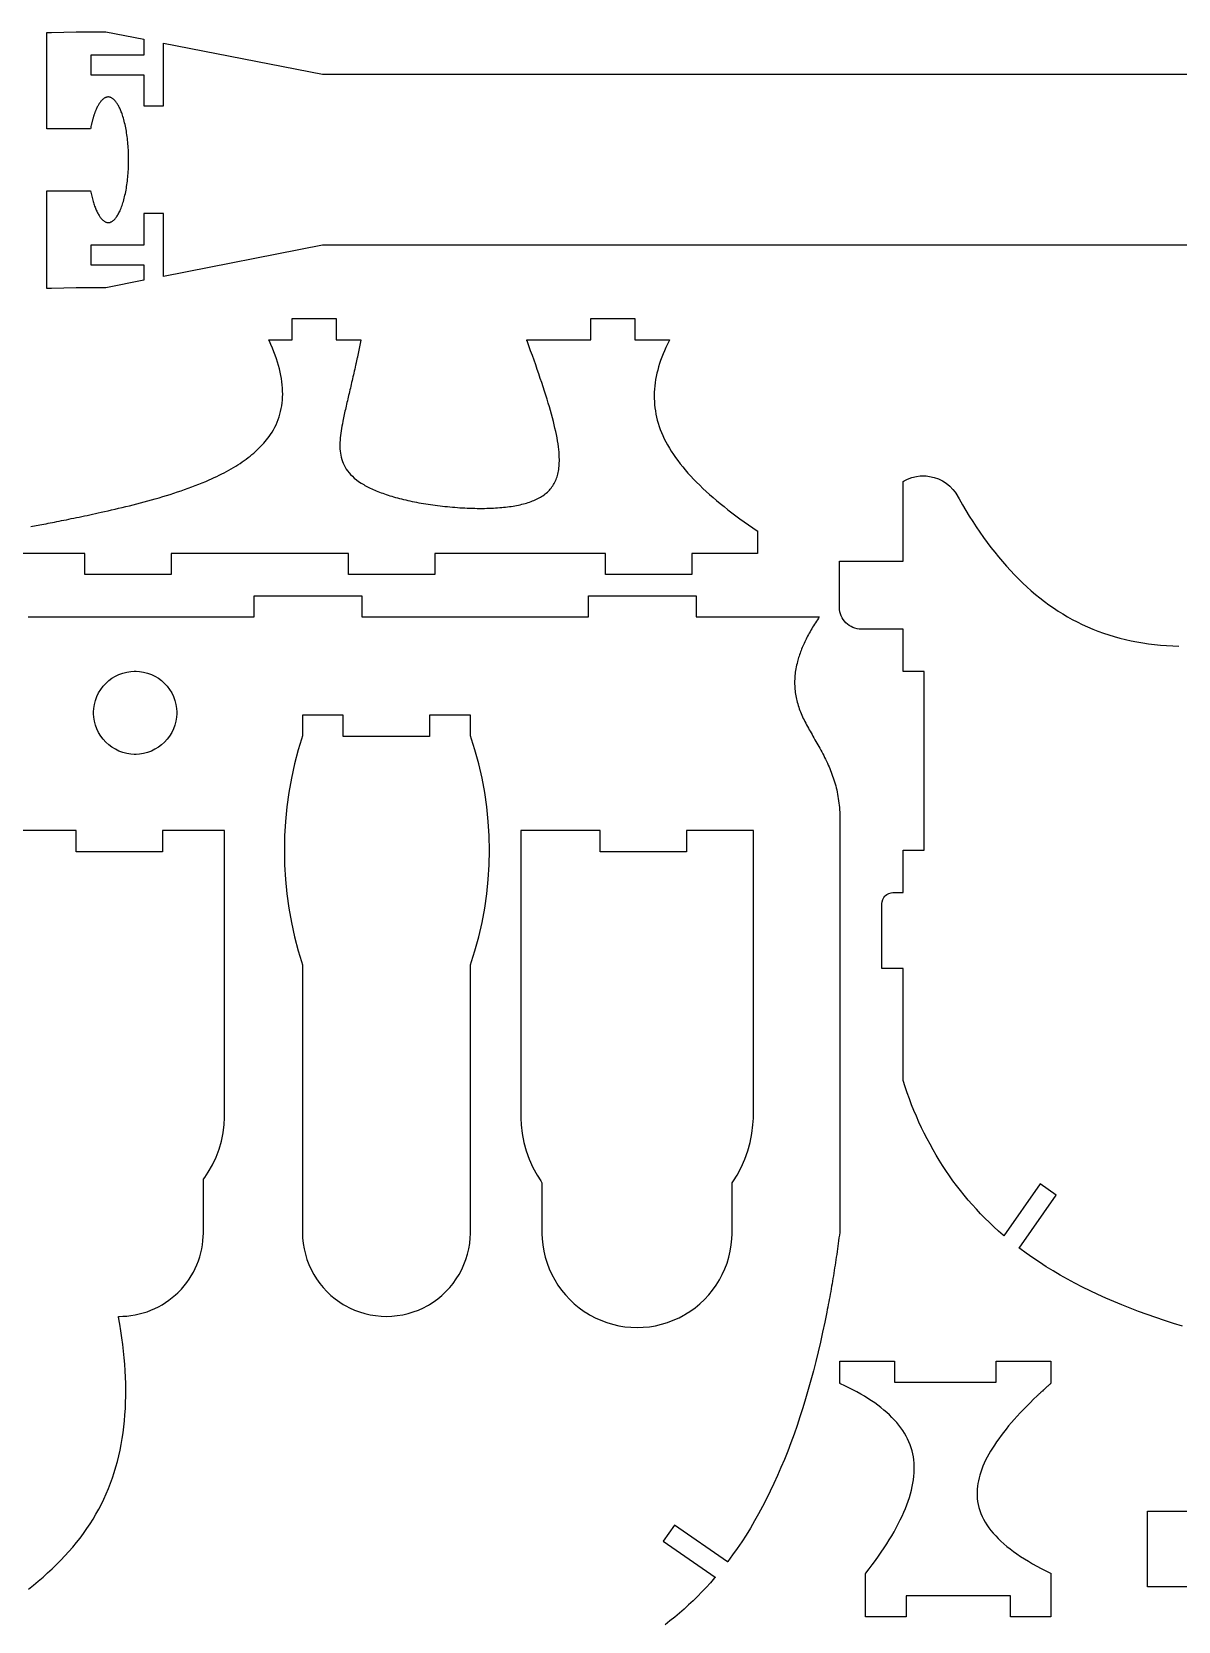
# Model space of a CAD drawing. Extents: x 0 to 677, y 0 to 298.
# Drawn here: x 208 to 316.1, y 148 to 298 of the extents above; entities that cross this region are included whole.
import ezdxf

# ---------------------------------------------------------------- set-up
doc = ezdxf.new("R2010")
doc.units = 0
doc.layers.get('0').update_dxf_attribs({"linetype": 'CONTINUOUS'})

msp = doc.modelspace()

# ---------------------------------------------------------------- linework, layer by layer
at = {"color": 0}
for points in [[(412.147, 277.861), (235.379, 277.861), (220.393, 274.929), (220.393, 280.861), (218.542, 280.861), (218.542, 277.861), (213.514, 277.861), (213.514, 276.011), (218.542, 276.011), (218.542, 274.567), (214.936, 273.861), (214.471, 273.861), (212.15, 273.843), (209.828, 273.799), (209.364, 273.786), (209.364, 283.011), (213.501, 283.011), (213.526, 282.876), (213.553, 282.744), (213.583, 282.615), (213.612, 282.49), (213.643, 282.365), (213.675, 282.244), (213.707, 282.125), (213.739, 282.006), (213.775, 281.893), (213.811, 281.781), (213.846, 281.674), (213.885, 281.567), (213.924, 281.463), (213.962, 281.362), (214.001, 281.268), (214.042, 281.174), (214.083, 281.083), (214.125, 280.994), (214.168, 280.912), (214.211, 280.831), (214.254, 280.754), (214.299, 280.681), (214.343, 280.611), (214.388, 280.544), (214.432, 280.481), (214.478, 280.424), (214.525, 280.369), (214.571, 280.318), (214.618, 280.269), (214.664, 280.226), (214.712, 280.188), (214.757, 280.156), (214.801, 280.126), (214.846, 280.099), (214.892, 280.076), (214.936, 280.056), (214.981, 280.037), (215.026, 280.026), (215.071, 280.015), (215.114, 280.008), (215.16, 280.006), (215.203, 280.008), (215.249, 280.011), (215.293, 280.019), (215.337, 280.029), (215.382, 280.043), (215.426, 280.061), (215.471, 280.081), (215.514, 280.106), (215.56, 280.133), (215.603, 280.162), (215.646, 280.199), (215.689, 280.236), (215.735, 280.276), (215.778, 280.322), (215.821, 280.369), (215.864, 280.422), (215.907, 280.476), (215.95, 280.533), (215.993, 280.594), (216.036, 280.661), (216.078, 280.729), (216.131, 280.822), (216.182, 280.919), (216.233, 281.022), (216.282, 281.129), (216.332, 281.24), (216.379, 281.358), (216.426, 281.481), (216.471, 281.606), (216.514, 281.737), (216.557, 281.872), (216.599, 282.011), (216.639, 282.151), (216.678, 282.299), (216.714, 282.449), (216.75, 282.601), (216.785, 282.758), (216.817, 282.915), (216.849, 283.079), (216.878, 283.244), (216.906, 283.411), (216.931, 283.581), (216.956, 283.754), (216.978, 283.926), (216.999, 284.104), (217.017, 284.283), (217.032, 284.463), (217.049, 284.644), (217.061, 284.826), (217.071, 285.011), (217.081, 285.194), (217.087, 285.381), (217.092, 285.568), (217.094, 285.754), (217.096, 285.94), (217.094, 286.126), (217.085, 286.499), (217.078, 286.683), (217.068, 286.865), (217.057, 287.051), (217.044, 287.233), (217.031, 287.412), (217.014, 287.594), (216.996, 287.772), (216.975, 287.949), (216.953, 288.124), (216.928, 288.294), (216.904, 288.465), (216.878, 288.633), (216.849, 288.799), (216.818, 288.961), (216.786, 289.119), (216.753, 289.276), (216.718, 289.429), (216.682, 289.576), (216.643, 289.724), (216.603, 289.867), (216.563, 290.004), (216.519, 290.138), (216.475, 290.268), (216.439, 290.367), (216.403, 290.463), (216.364, 290.556), (216.328, 290.644), (216.289, 290.733), (216.25, 290.817), (216.21, 290.897), (216.169, 290.974), (216.128, 291.05), (216.086, 291.122), (216.044, 291.19), (216.001, 291.256), (215.958, 291.317), (215.914, 291.375), (215.871, 291.431), (215.828, 291.483), (215.782, 291.531), (215.739, 291.576), (215.696, 291.619), (215.651, 291.658), (215.606, 291.694), (215.561, 291.726), (215.517, 291.756), (215.471, 291.781), (215.428, 291.801), (215.382, 291.819), (215.337, 291.836), (215.294, 291.847), (215.25, 291.856), (215.206, 291.858), (215.163, 291.861), (215.121, 291.858), (215.082, 291.854), (215.043, 291.844), (215.003, 291.836), (214.962, 291.822), (214.921, 291.806), (214.882, 291.787), (214.842, 291.765), (214.801, 291.742), (214.761, 291.713), (214.721, 291.683), (214.681, 291.651), (214.639, 291.617), (214.6, 291.579), (214.56, 291.537), (214.521, 291.494), (214.481, 291.449), (214.442, 291.399), (214.403, 291.349), (214.364, 291.294), (214.326, 291.237), (214.288, 291.179), (214.25, 291.117), (214.212, 291.051), (214.176, 290.983), (214.139, 290.915), (214.103, 290.843), (214.068, 290.768), (214.032, 290.69), (213.999, 290.608), (213.978, 290.563), (213.958, 290.513), (213.939, 290.463), (213.919, 290.412), (213.9, 290.362), (213.882, 290.308), (213.862, 290.256), (213.844, 290.204), (213.826, 290.149), (213.807, 290.094), (213.789, 290.037), (213.774, 289.983), (213.756, 289.926), (213.739, 289.868), (213.721, 289.808), (213.706, 289.75), (213.689, 289.692), (213.674, 289.631), (213.657, 289.569), (213.642, 289.508), (213.626, 289.444), (213.611, 289.383), (213.596, 289.319), (213.582, 289.256), (213.568, 289.192), (213.539, 289.061), (213.526, 288.994), (213.514, 288.926), (213.501, 288.861), (213.501, 288.861), (209.364, 288.861), (209.364, 297.944), (209.828, 297.956), (212.15, 297.994), (214.471, 298.011), (214.936, 298.011), (218.542, 297.306), (218.542, 295.794), (213.514, 295.794), (213.514, 293.944), (218.542, 293.944), (218.542, 291.011), (220.393, 291.011), (220.393, 296.943), (235.379, 294.011), (412.147, 294.011)], [(207.867, 251.315), (208.031, 251.347), (208.199, 251.379), (208.371, 251.412), (208.547, 251.446), (208.729, 251.482), (208.914, 251.517), (209.104, 251.553), (209.297, 251.59), (209.494, 251.629), (209.697, 251.668), (209.903, 251.708), (210.111, 251.75), (210.325, 251.792), (210.543, 251.835), (210.764, 251.879), (210.989, 251.924), (211.218, 251.969), (211.45, 252.017), (211.686, 252.065), (211.925, 252.114), (212.168, 252.164), (212.414, 252.215), (212.664, 252.267), (212.918, 252.321), (213.175, 252.375), (213.435, 252.431), (213.697, 252.487), (213.964, 252.544), (214.232, 252.604), (214.506, 252.664), (214.829, 252.736), (215.154, 252.81), (215.485, 252.885), (215.818, 252.963), (216.154, 253.04), (216.493, 253.121), (216.832, 253.204), (217.176, 253.289), (217.521, 253.375), (217.868, 253.464), (218.214, 253.554), (218.564, 253.647), (218.913, 253.742), (219.261, 253.839), (219.611, 253.938), (219.961, 254.039), (220.311, 254.143), (220.66, 254.249), (221.007, 254.358), (221.353, 254.468), (221.697, 254.582), (222.039, 254.699), (222.382, 254.817), (222.718, 254.938), (223.054, 255.061), (223.389, 255.188), (223.718, 255.318), (224.043, 255.45), (224.367, 255.585), (224.686, 255.722), (224.929, 255.831), (225.172, 255.942), (225.411, 256.054), (225.647, 256.169), (225.879, 256.286), (226.107, 256.404), (226.332, 256.524), (226.554, 256.646), (226.774, 256.771), (226.989, 256.896), (227.197, 257.024), (227.404, 257.154), (227.607, 257.285), (227.807, 257.418), (228, 257.554), (228.192, 257.692), (228.378, 257.831), (228.56, 257.972), (228.736, 258.115), (228.907, 258.261), (229.075, 258.408), (229.24, 258.557), (229.397, 258.708), (229.55, 258.862), (229.697, 259.018), (229.842, 259.175), (229.979, 259.335), (230.111, 259.496), (230.24, 259.66), (230.361, 259.826), (230.478, 259.993), (230.625, 260.222), (230.761, 260.454), (230.889, 260.69), (231.004, 260.929), (231.111, 261.174), (231.21, 261.421), (231.297, 261.671), (231.374, 261.926), (231.442, 262.185), (231.499, 262.447), (231.543, 262.714), (231.582, 262.983), (231.607, 263.257), (231.625, 263.535), (231.632, 263.817), (231.629, 264.101), (231.617, 264.39), (231.593, 264.683), (231.56, 264.979), (231.517, 265.279), (231.461, 265.583), (231.4, 265.892), (231.325, 266.203), (231.242, 266.518), (231.149, 266.836), (231.043, 267.16), (230.929, 267.486), (230.807, 267.817), (230.674, 268.15), (230.529, 268.487), (230.375, 268.829), (230.374, 268.832), (230.371, 268.836), (230.368, 268.84), (230.368, 268.843), (230.367, 268.847), (230.365, 268.85), (230.364, 268.854), (230.361, 268.857), (230.36, 268.861), (230.357, 268.864), (230.357, 268.868), (230.354, 268.872), (230.353, 268.875), (230.35, 268.879), (230.35, 268.882), (230.347, 268.886), (230.343, 268.893), (230.343, 268.896), (230.342, 268.9), (230.339, 268.904), (230.339, 268.907), (230.336, 268.911), (230.335, 268.914), (230.332, 268.918), (230.332, 268.921), (230.329, 268.925), (230.329, 268.929), (230.325, 268.932), (230.325, 268.936), (230.322, 268.939), (232.543, 268.939), (232.543, 270.939), (236.693, 270.939), (236.693, 268.939), (239.021, 268.939), (239.021, 268.936), (239.018, 268.928), (239.018, 268.921), (239.015, 268.91), (239.014, 268.906), (239.011, 268.897), (239.011, 268.894), (239.011, 268.892), (239.011, 268.888), (239.01, 268.882), (239.007, 268.879), (239.007, 268.874), (239.007, 268.871), (239.007, 268.867), (239.004, 268.864), (239.004, 268.856), (239.004, 268.853), (239.003, 268.849), (238.986, 268.769), (238.971, 268.692), (238.954, 268.612), (238.939, 268.533), (238.922, 268.454), (238.907, 268.376), (238.89, 268.297), (238.874, 268.219), (238.857, 268.142), (238.842, 268.064), (238.825, 267.986), (238.81, 267.908), (238.793, 267.831), (238.775, 267.753), (238.76, 267.676), (238.743, 267.599), (238.728, 267.522), (238.711, 267.444), (238.693, 267.368), (238.679, 267.292), (238.661, 267.215), (238.646, 267.139), (238.629, 267.063), (238.611, 266.987), (238.596, 266.911), (238.579, 266.836), (238.564, 266.76), (238.547, 266.685), (238.529, 266.61), (238.514, 266.535), (238.472, 266.351), (238.432, 266.168), (238.392, 265.986), (238.35, 265.804), (238.307, 265.625), (238.268, 265.444), (238.225, 265.267), (238.185, 265.089), (238.143, 264.912), (238.1, 264.736), (238.06, 264.561), (238.018, 264.386), (237.978, 264.214), (237.936, 264.042), (237.896, 263.869), (237.854, 263.7), (237.817, 263.529), (237.775, 263.361), (237.736, 263.193), (237.697, 263.026), (237.661, 262.861), (237.624, 262.696), (237.586, 262.532), (237.55, 262.369), (237.514, 262.207), (237.479, 262.046), (237.443, 261.886), (237.411, 261.726), (237.379, 261.568), (237.347, 261.411), (237.317, 261.256), (237.272, 261.025), (237.229, 260.796), (237.192, 260.569), (237.154, 260.346), (237.122, 260.125), (237.093, 259.906), (237.071, 259.689), (237.053, 259.475), (237.04, 259.263), (237.032, 259.054), (237.035, 258.847), (237.042, 258.643), (237.057, 258.442), (237.082, 258.243), (237.115, 258.046), (237.157, 257.853), (237.21, 257.661), (237.272, 257.472), (237.346, 257.287), (237.432, 257.104), (237.529, 256.924), (237.639, 256.746), (237.761, 256.571), (237.899, 256.4), (238.049, 256.231), (238.214, 256.064), (238.393, 255.9), (238.592, 255.74), (238.804, 255.582), (239.032, 255.428), (239.279, 255.276), (239.397, 255.208), (239.517, 255.142), (239.642, 255.075), (239.768, 255.01), (239.9, 254.946), (240.036, 254.882), (240.175, 254.818), (240.318, 254.756), (240.464, 254.694), (240.611, 254.633), (240.765, 254.574), (240.921, 254.515), (241.079, 254.457), (241.243, 254.399), (241.41, 254.343), (241.579, 254.286), (241.75, 254.232), (241.928, 254.178), (242.104, 254.125), (242.286, 254.074), (242.472, 254.022), (242.661, 253.974), (242.853, 253.924), (243.047, 253.876), (243.243, 253.829), (243.443, 253.785), (243.647, 253.74), (243.853, 253.696), (244.061, 253.654), (244.272, 253.612), (244.485, 253.574), (244.697, 253.535), (244.915, 253.497), (245.354, 253.428), (245.579, 253.393), (245.804, 253.361), (246.029, 253.331), (246.257, 253.301), (246.486, 253.274), (246.718, 253.246), (246.95, 253.221), (247.182, 253.197), (247.415, 253.175), (247.65, 253.154), (247.885, 253.135), (248.118, 253.118), (248.354, 253.101), (248.586, 253.088), (248.822, 253.075), (249.054, 253.064), (249.289, 253.056), (249.521, 253.047), (249.753, 253.042), (249.983, 253.039), (250.211, 253.036), (250.44, 253.036), (250.665, 253.039), (250.89, 253.043), (251.111, 253.049), (251.332, 253.056), (251.529, 253.065), (251.725, 253.075), (251.918, 253.088), (252.111, 253.103), (252.3, 253.118), (252.486, 253.136), (252.668, 253.156), (252.85, 253.178), (253.028, 253.2), (253.204, 253.226), (253.375, 253.253), (253.547, 253.282), (253.714, 253.313), (253.878, 253.346), (254.039, 253.381), (254.197, 253.418), (254.353, 253.457), (254.504, 253.497), (254.653, 253.54), (254.797, 253.586), (254.94, 253.633), (255.079, 253.682), (255.215, 253.733), (255.347, 253.787), (255.475, 253.843), (255.6, 253.9), (255.722, 253.96), (255.839, 254.022), (255.953, 254.088), (256.061, 254.154), (256.182, 254.231), (256.296, 254.311), (256.404, 254.394), (256.511, 254.481), (256.611, 254.569), (256.707, 254.661), (256.8, 254.757), (256.886, 254.854), (256.968, 254.956), (257.047, 255.06), (257.122, 255.167), (257.193, 255.276), (257.258, 255.39), (257.318, 255.507), (257.375, 255.626), (257.429, 255.75), (257.478, 255.876), (257.522, 256.007), (257.561, 256.14), (257.597, 256.276), (257.629, 256.417), (257.657, 256.561), (257.682, 256.708), (257.703, 256.858), (257.718, 257.013), (257.729, 257.171), (257.739, 257.332), (257.743, 257.497), (257.743, 257.667), (257.74, 257.839), (257.729, 258.083), (257.711, 258.335), (257.686, 258.593), (257.654, 258.858), (257.617, 259.132), (257.572, 259.412), (257.522, 259.7), (257.465, 259.994), (257.403, 260.297), (257.332, 260.607), (257.26, 260.924), (257.179, 261.247), (257.093, 261.579), (257, 261.918), (256.904, 262.264), (256.8, 262.618), (256.693, 262.979), (256.582, 263.349), (256.464, 263.725), (256.342, 264.108), (256.214, 264.5), (256.082, 264.9), (255.946, 265.306), (255.804, 265.721), (255.657, 266.142), (255.51, 266.572), (255.354, 267.01), (255.197, 267.454), (255.036, 267.907), (254.868, 268.367), (254.7, 268.835), (254.7, 268.839), (254.697, 268.842), (254.697, 268.846), (254.696, 268.849), (254.693, 268.856), (254.692, 268.858), (254.69, 268.862), (254.69, 268.865), (254.686, 268.872), (254.686, 268.875), (254.685, 268.879), (254.682, 268.882), (254.682, 268.886), (254.679, 268.889), (254.679, 268.892), (254.679, 268.896), (254.678, 268.899), (254.675, 268.903), (254.675, 268.906), (254.672, 268.908), (254.672, 268.912), (254.671, 268.915), (254.671, 268.919), (254.668, 268.922), (254.668, 268.926), (254.665, 268.929), (254.664, 268.936), (254.661, 268.939), (260.707, 268.939), (260.707, 270.939), (264.858, 270.939), (264.858, 268.939), (268.15, 268.939), (268.093, 268.831), (268.093, 268.831), (267.939, 268.524), (267.793, 268.218), (267.658, 267.912), (267.529, 267.608), (267.411, 267.304), (267.303, 267.001), (267.2, 266.699), (267.11, 266.396), (267.025, 266.094), (266.953, 265.794), (266.886, 265.494), (266.832, 265.194), (266.786, 264.896), (266.75, 264.597), (266.722, 264.3), (266.704, 264.003), (266.697, 263.706), (266.697, 263.41), (266.71, 263.115), (266.732, 262.821), (266.761, 262.526), (266.804, 262.233), (266.854, 261.94), (266.915, 261.649), (266.989, 261.357), (267.071, 261.065), (267.164, 260.775), (267.265, 260.486), (267.379, 260.196), (267.504, 259.908), (267.643, 259.61), (267.793, 259.313), (267.954, 259.017), (268.128, 258.721), (268.311, 258.425), (268.504, 258.131), (268.707, 257.836), (268.925, 257.542), (269.147, 257.249), (269.382, 256.956), (269.625, 256.664), (269.879, 256.372), (270.143, 256.081), (270.418, 255.79), (270.7, 255.5), (270.993, 255.211), (271.293, 254.922), (271.604, 254.633), (271.925, 254.344), (272.253, 254.057), (272.589, 253.771), (272.935, 253.483), (273.289, 253.197), (273.65, 252.912), (274.022, 252.628), (274.4, 252.343), (274.786, 252.058), (275.179, 251.775), (275.583, 251.492), (275.993, 251.208), (276.41, 250.926), (276.411, 250.925), (276.411, 250.925), (276.415, 250.922), (276.415, 250.922), (276.418, 250.921), (276.418, 250.921), (276.418, 250.919), (276.421, 250.919), (276.422, 250.918), (276.425, 250.918), (276.425, 250.917), (276.428, 250.914), (276.429, 250.914), (276.432, 250.911), (276.433, 250.911), (276.436, 250.91), (276.436, 250.908), (276.436, 250.908), (276.439, 250.907), (276.44, 250.907), (276.442, 250.906), (276.443, 250.904), (276.443, 248.789), (270.236, 248.789), (270.236, 246.789), (262.086, 246.789), (262.086, 248.789), (245.99, 248.789), (245.99, 246.789), (237.839, 246.789), (237.839, 248.789), (221.1, 248.789), (221.1, 246.789), (212.95, 246.789), (212.95, 248.789), (205.822, 248.789)], [(316.557, 175.856), (315.704, 176.117), (314.862, 176.386), (314.032, 176.664), (313.214, 176.95), (312.408, 177.246), (311.614, 177.549), (310.831, 177.86), (310.061, 178.181), (309.303, 178.51), (308.557, 178.849), (307.824, 179.196), (307.103, 179.553), (306.396, 179.918), (305.701, 180.293), (305.019, 180.678), (304.351, 181.071), (303.696, 181.475), (303.054, 181.888), (302.425, 182.311), (301.811, 182.743), (301.21, 183.186), (301.208, 183.188), (301.207, 183.189), (301.204, 183.19), (301.2, 183.193), (301.199, 183.196), (301.197, 183.197), (301.194, 183.199), (301.193, 183.2), (301.192, 183.201), (301.189, 183.203), (301.188, 183.204), (301.185, 183.206), (301.183, 183.207), (301.182, 183.208), (301.179, 183.21), (301.178, 183.211), (301.175, 183.212), (301.174, 183.214), (301.172, 183.215), (301.169, 183.217), (301.167, 183.219), (301.164, 183.221), (301.162, 183.222), (301.16, 183.224), (301.158, 183.225), (301.157, 183.226), (301.154, 183.229), (301.153, 183.231), (301.15, 183.232), (304.639, 188.235), (303.122, 189.293), (299.704, 184.392), (299.642, 184.446), (299.642, 184.446), (299.193, 184.837), (298.756, 185.235), (298.326, 185.64), (297.907, 186.051), (297.497, 186.471), (297.096, 186.896), (296.704, 187.328), (296.324, 187.767), (295.95, 188.211), (295.588, 188.664), (295.233, 189.122), (294.888, 189.587), (294.551, 190.058), (294.225, 190.536), (293.907, 191.021), (293.599, 191.511), (293.299, 192.008), (293.007, 192.513), (292.725, 193.022), (292.45, 193.539), (292.186, 194.061), (291.929, 194.589), (291.682, 195.124), (291.443, 195.664), (291.213, 196.211), (290.99, 196.764), (290.776, 197.322), (290.571, 197.888), (290.374, 198.458), (290.185, 199.035), (290.185, 199.035), (290.185, 199.036), (290.185, 199.036), (290.185, 199.036), (290.185, 199.038), (290.183, 199.038), (290.183, 199.039), (290.183, 199.039), (290.183, 199.04), (290.183, 199.04), (290.183, 199.04), (290.183, 199.04), (290.183, 199.042), (290.183, 199.042), (290.182, 199.043), (290.182, 199.043), (290.182, 199.044), (290.182, 199.044), (290.182, 199.044), (290.182, 199.044), (290.182, 199.046), (290.182, 209.629), (288.182, 209.629), (288.182, 215.704), (288.182, 215.757), (288.203, 215.915), (288.264, 216.115), (288.362, 216.301), (288.46, 216.428), (288.496, 216.464), (288.533, 216.501), (288.66, 216.599), (288.844, 216.697), (289.046, 216.758), (289.204, 216.779), (289.257, 216.779), (290.182, 216.779), (290.182, 220.779), (292.182, 220.779), (292.182, 237.629), (290.182, 237.629), (290.182, 241.629), (286.257, 241.629), (286.203, 241.629), (286.044, 241.64), (285.839, 241.672), (285.639, 241.722), (285.449, 241.793), (285.268, 241.881), (285.096, 241.983), (284.936, 242.103), (284.789, 242.237), (284.656, 242.385), (284.536, 242.544), (284.432, 242.715), (284.344, 242.897), (284.275, 243.088), (284.224, 243.286), (284.192, 243.492), (284.182, 243.651), (284.182, 243.704), (284.182, 248.053), (290.182, 248.053), (290.182, 255.581), (290.279, 255.639), (290.586, 255.789), (291.013, 255.946), (291.454, 256.05), (291.793, 256.093), (291.907, 256.099), (292.258, 256.099), (292.367, 256.093), (292.69, 256.053), (293.11, 255.958), (293.513, 255.817), (293.896, 255.632), (294.256, 255.403), (294.588, 255.135), (294.889, 254.828), (295.093, 254.574), (295.154, 254.485), (295.156, 254.482), (295.468, 253.925), (295.783, 253.379), (296.103, 252.842), (296.428, 252.314), (296.757, 251.796), (297.09, 251.289), (297.428, 250.79), (297.771, 250.301), (298.119, 249.824), (298.471, 249.356), (298.829, 248.899), (299.192, 248.451), (299.558, 248.014), (299.931, 247.589), (300.307, 247.174), (300.69, 246.769), (301.078, 246.375), (301.471, 245.993), (301.868, 245.622), (302.272, 245.263), (302.681, 244.915), (303.094, 244.578), (303.514, 244.254), (303.94, 243.94), (304.371, 243.639), (304.807, 243.35), (305.249, 243.074), (305.697, 242.808), (306.151, 242.556), (306.611, 242.317), (307.093, 242.081), (307.581, 241.86), (308.075, 241.651), (308.575, 241.456), (309.082, 241.274), (309.596, 241.104), (310.114, 240.947), (310.639, 240.803), (311.171, 240.671), (311.707, 240.551), (312.25, 240.444), (312.799, 240.35), (313.353, 240.267), (313.912, 240.196), (314.478, 240.136), (315.049, 240.088), (315.625, 240.051), (316.207, 240.026)], [(207.611, 242.789), (228.939, 242.789), (228.939, 244.789), (239.09, 244.789), (239.09, 242.789), (260.494, 242.789), (260.494, 244.789), (270.644, 244.789), (270.644, 242.789), (282.267, 242.789), (282.189, 242.672), (282.093, 242.528), (281.999, 242.385), (281.908, 242.242), (281.818, 242.1), (281.731, 241.958), (281.646, 241.817), (281.561, 241.675), (281.481, 241.535), (281.401, 241.396), (281.324, 241.256), (281.249, 241.118), (281.175, 240.979), (281.104, 240.842), (281.035, 240.704), (280.968, 240.568), (280.903, 240.431), (280.84, 240.296), (280.781, 240.16), (280.721, 240.026), (280.665, 239.892), (280.61, 239.758), (280.558, 239.625), (280.508, 239.492), (280.46, 239.36), (280.414, 239.229), (280.369, 239.097), (280.328, 238.967), (280.289, 238.838), (280.251, 238.708), (280.215, 238.579), (280.172, 238.41), (280.132, 238.242), (280.097, 238.074), (280.065, 237.907), (280.037, 237.742), (280.014, 237.578), (279.993, 237.414), (279.976, 237.25), (279.964, 237.089), (279.954, 236.928), (279.949, 236.767), (279.947, 236.607), (279.949, 236.447), (279.954, 236.289), (279.963, 236.132), (279.975, 235.975), (279.99, 235.818), (280.01, 235.662), (280.033, 235.507), (280.06, 235.351), (280.089, 235.197), (280.122, 235.043), (280.158, 234.89), (280.197, 234.737), (280.24, 234.585), (280.286, 234.432), (280.335, 234.279), (280.388, 234.128), (280.443, 233.976), (280.503, 233.825), (280.564, 233.674), (280.629, 233.522), (280.697, 233.371), (280.768, 233.219), (280.842, 233.067), (280.918, 232.915), (280.996, 232.763), (281.075, 232.611), (281.157, 232.458), (281.242, 232.304), (281.326, 232.15), (281.414, 231.996), (281.501, 231.84), (281.59, 231.683), (281.681, 231.526), (281.771, 231.368), (281.862, 231.208), (281.956, 231.049), (282.047, 230.886), (282.14, 230.724), (282.232, 230.558), (282.325, 230.393), (282.417, 230.225), (282.508, 230.056), (282.599, 229.885), (282.689, 229.711), (282.779, 229.536), (282.867, 229.36), (282.953, 229.181), (283.039, 229), (283.122, 228.817), (283.196, 228.649), (283.268, 228.479), (283.339, 228.307), (283.407, 228.133), (283.474, 227.957), (283.537, 227.778), (283.599, 227.597), (283.658, 227.414), (283.714, 227.228), (283.768, 227.039), (283.821, 226.849), (283.869, 226.656), (283.915, 226.46), (283.958, 226.263), (284, 226.061), (284.037, 225.858), (284.071, 225.651), (284.103, 225.443), (284.131, 225.232), (284.156, 225.017), (284.176, 224.8), (284.194, 224.581), (284.208, 224.357), (284.219, 224.131), (284.226, 223.903), (284.229, 223.671), (284.228, 223.435), (284.224, 223.197), (284.214, 222.956), (284.201, 222.711), (284.201, 184.708), (284.2, 184.704), (284.2, 184.704), (284.167, 184.443), (284.132, 184.185), (284.097, 183.925), (284.063, 183.667), (284.026, 183.408), (283.99, 183.151), (283.954, 182.896), (283.917, 182.64), (283.879, 182.385), (283.842, 182.131), (283.803, 181.876), (283.764, 181.624), (283.725, 181.371), (283.685, 181.119), (283.644, 180.868), (283.604, 180.617), (283.563, 180.367), (283.521, 180.118), (283.479, 179.869), (283.436, 179.621), (283.393, 179.374), (283.349, 179.128), (283.306, 178.881), (283.261, 178.636), (283.215, 178.392), (283.171, 178.147), (283.124, 177.904), (283.078, 177.661), (283.031, 177.419), (282.983, 177.178), (282.792, 176.228), (282.592, 175.289), (282.386, 174.361), (282.171, 173.443), (281.95, 172.535), (281.719, 171.638), (281.482, 170.753), (281.237, 169.878), (280.983, 169.014), (280.722, 168.161), (280.453, 167.319), (280.175, 166.49), (279.889, 165.671), (279.594, 164.865), (279.292, 164.071), (278.979, 163.288), (278.658, 162.518), (278.329, 161.76), (277.992, 161.014), (277.643, 160.281), (277.287, 159.56), (276.921, 158.853), (276.546, 158.158), (276.162, 157.476), (275.768, 156.808), (275.365, 156.153), (274.951, 155.511), (274.529, 154.882), (274.096, 154.268), (273.653, 153.667), (273.651, 153.665), (273.65, 153.664), (273.649, 153.661), (273.647, 153.66), (273.646, 153.657), (273.644, 153.656), (273.643, 153.654), (273.642, 153.651), (273.64, 153.65), (273.639, 153.649), (273.638, 153.646), (273.636, 153.644), (273.635, 153.642), (273.633, 153.64), (273.632, 153.639), (273.631, 153.636), (273.626, 153.633), (273.625, 153.631), (273.624, 153.629), (273.622, 153.626), (273.621, 153.625), (273.619, 153.624), (273.618, 153.621), (273.617, 153.619), (273.614, 153.615), (273.612, 153.614), (273.611, 153.611), (273.61, 153.61), (273.608, 153.608), (268.606, 157.096), (267.547, 155.579), (272.447, 152.161), (272.446, 152.16), (272.444, 152.157), (272.442, 152.156), (272.439, 152.151), (272.436, 152.149), (272.433, 152.144), (272.432, 152.143), (272.428, 152.139), (272.426, 152.136), (272.424, 152.135), (272.422, 152.132), (272.421, 152.131), (272.418, 152.128), (272.417, 152.126), (272.414, 152.122), (272.411, 152.119), (272.408, 152.115), (272.406, 152.114), (272.403, 152.11), (272.401, 152.107), (272.399, 152.106), (272.397, 152.103), (272.396, 152.101), (272.393, 152.099), (272.003, 151.65), (271.604, 151.212), (271.2, 150.783), (270.787, 150.364), (270.369, 149.954), (269.944, 149.553), (269.513, 149.161), (269.074, 148.781), (268.628, 148.407), (268.176, 148.044), (267.718, 147.69)], [(207.643, 151.051), (208.112, 151.422), (208.571, 151.799), (209.018, 152.182), (209.453, 152.569), (209.876, 152.961), (210.289, 153.36), (210.689, 153.764), (211.078, 154.174), (211.454, 154.589), (211.818, 155.01), (212.169, 155.436), (212.508, 155.869), (212.836, 156.308), (213.15, 156.753), (213.45, 157.203), (213.739, 157.66), (214.014, 158.124), (214.275, 158.592), (214.524, 159.068), (214.758, 159.55), (214.981, 160.038), (215.189, 160.532), (215.383, 161.032), (215.567, 161.539), (215.736, 162.053), (215.893, 162.571), (216.036, 163.096), (216.168, 163.628), (216.288, 164.164), (216.394, 164.707), (216.49, 165.256), (216.574, 165.81), (216.644, 166.369), (216.704, 166.935), (216.751, 167.506), (216.788, 168.082), (216.813, 168.664), (216.826, 169.251), (216.829, 169.844), (216.819, 170.443), (216.8, 171.046), (216.769, 171.654), (216.729, 172.268), (216.678, 172.886), (216.615, 173.51), (216.543, 174.138), (216.46, 174.771), (216.368, 175.41), (216.265, 176.053), (216.153, 176.7), (216.151, 176.703), (216.151, 176.706), (216.151, 176.71), (216.15, 176.712), (216.149, 176.718), (216.149, 176.721), (216.149, 176.724), (216.147, 176.726), (216.146, 176.733), (216.146, 176.736), (216.146, 176.739), (216.144, 176.742), (216.144, 176.744), (216.144, 176.747), (216.143, 176.75), (216.143, 176.754), (216.142, 176.757), (216.142, 176.76), (216.142, 176.763), (216.14, 176.765), (216.14, 176.768), (216.139, 176.771), (216.139, 176.774), (216.139, 176.778), (216.138, 176.783), (216.138, 176.786), (216.136, 176.789), (216.235, 176.788), (216.532, 176.794), (216.926, 176.819), (217.317, 176.864), (217.703, 176.928), (218.085, 177.01), (218.461, 177.11), (218.832, 177.229), (219.197, 177.367), (219.554, 177.521), (219.903, 177.693), (220.244, 177.883), (220.576, 178.089), (220.897, 178.313), (221.21, 178.551), (221.51, 178.807), (221.728, 179.008), (221.799, 179.078), (221.868, 179.147), (222.072, 179.364), (222.332, 179.661), (222.575, 179.969), (222.801, 180.289), (223.011, 180.618), (223.204, 180.957), (223.381, 181.304), (223.539, 181.66), (223.681, 182.024), (223.804, 182.393), (223.908, 182.768), (223.996, 183.149), (224.063, 183.535), (224.112, 183.925), (224.142, 184.318), (224.151, 184.615), (224.151, 184.714), (224.151, 189.739), (224.272, 189.9), (224.61, 190.401), (225.011, 191.096), (225.354, 191.817), (225.638, 192.564), (225.861, 193.329), (226.021, 194.112), (226.118, 194.908), (226.151, 195.513), (226.151, 195.714), (226.151, 222.639), (220.301, 222.639), (220.301, 220.639), (212.151, 220.639), (212.151, 222.639), (194.847, 222.639)], [(318.388, 151.247), (313.237, 151.247), (313.237, 158.396), (318.388, 158.396)]]:
    msp.add_lwpolyline(points, dxfattribs=at)
for points in [[(217.711, 237.674), (217.813, 237.674), (218.112, 237.653), (218.503, 237.594), (218.879, 237.497), (219.239, 237.365), (219.582, 237.2), (219.906, 237.003), (220.208, 236.778), (220.487, 236.524), (220.74, 236.246), (220.967, 235.943), (221.163, 235.619), (221.328, 235.276), (221.46, 234.915), (221.557, 234.54), (221.617, 234.15), (221.636, 233.849), (221.636, 233.749), (221.636, 233.649), (221.617, 233.347), (221.557, 232.957), (221.46, 232.582), (221.328, 232.221), (221.163, 231.878), (220.967, 231.554), (220.74, 231.251), (220.487, 230.974), (220.208, 230.719), (219.906, 230.494), (219.582, 230.297), (219.239, 230.132), (218.879, 230), (218.503, 229.903), (218.112, 229.844), (217.813, 229.824), (217.711, 229.824), (217.611, 229.824), (217.31, 229.844), (216.921, 229.903), (216.544, 230), (216.183, 230.132), (215.84, 230.297), (215.517, 230.494), (215.215, 230.719), (214.936, 230.974), (214.683, 231.251), (214.457, 231.554), (214.261, 231.878), (214.096, 232.221), (213.962, 232.582), (213.867, 232.957), (213.807, 233.347), (213.786, 233.649), (213.786, 233.749), (213.786, 233.849), (213.807, 234.15), (213.867, 234.54), (213.962, 234.915), (214.096, 235.276), (214.261, 235.619), (214.457, 235.943), (214.683, 236.246), (214.936, 236.524), (215.215, 236.778), (215.517, 237.003), (215.84, 237.2), (216.183, 237.365), (216.544, 237.497), (216.921, 237.594), (217.31, 237.653), (217.611, 237.674), (217.711, 237.674)], [(249.351, 233.508), (245.501, 233.508), (245.501, 231.508), (237.351, 231.508), (237.351, 233.508), (233.501, 233.508), (233.501, 231.572), (233.394, 231.243), (233.101, 230.249), (232.754, 228.914), (232.46, 227.569), (232.219, 226.218), (232.033, 224.86), (231.9, 223.496), (231.819, 222.131), (231.793, 220.763), (231.819, 219.394), (231.9, 218.028), (232.033, 216.665), (232.219, 215.307), (232.46, 213.956), (232.754, 212.611), (233.101, 211.276), (233.394, 210.282), (233.501, 209.953), (233.501, 184.714), (233.501, 184.582), (233.518, 184.186), (233.571, 183.664), (233.657, 183.15), (233.775, 182.646), (233.926, 182.153), (234.108, 181.671), (234.321, 181.203), (234.563, 180.751), (234.833, 180.315), (235.132, 179.897), (235.458, 179.499), (235.81, 179.122), (236.188, 178.767), (236.589, 178.436), (237.015, 178.129), (237.35, 177.917), (237.464, 177.85), (237.578, 177.785), (237.929, 177.601), (238.408, 177.386), (238.896, 177.203), (239.392, 177.054), (239.894, 176.938), (240.403, 176.856), (240.914, 176.806), (241.426, 176.789), (241.939, 176.806), (242.45, 176.856), (242.958, 176.938), (243.461, 177.054), (243.957, 177.203), (244.444, 177.386), (244.922, 177.601), (245.275, 177.785), (245.389, 177.85), (245.503, 177.917), (245.838, 178.129), (246.263, 178.436), (246.665, 178.767), (247.042, 179.122), (247.394, 179.499), (247.719, 179.897), (248.018, 180.315), (248.289, 180.751), (248.532, 181.203), (248.744, 181.671), (248.926, 182.153), (249.076, 182.646), (249.196, 183.15), (249.282, 183.664), (249.333, 184.186), (249.351, 184.582), (249.351, 184.714), (249.351, 209.953), (249.463, 210.281), (249.772, 211.274), (250.136, 212.607), (250.444, 213.95), (250.697, 215.301), (250.893, 216.661), (251.033, 218.025), (251.118, 219.393), (251.146, 220.763), (251.118, 222.132), (251.033, 223.5), (250.893, 224.864), (250.697, 226.222), (250.444, 227.575), (250.136, 228.918), (249.772, 230.25), (249.463, 231.243), (249.351, 231.571), (249.351, 233.508)], [(269.733, 222.639), (269.733, 220.639), (261.583, 220.639), (261.583, 222.639), (254.101, 222.639), (254.101, 195.714), (254.101, 195.503), (254.135, 194.869), (254.231, 194.033), (254.392, 193.208), (254.614, 192.401), (254.897, 191.612), (255.24, 190.846), (255.642, 190.107), (255.981, 189.569), (256.101, 189.397), (256.101, 184.714), (256.101, 184.564), (256.121, 184.115), (256.181, 183.525), (256.278, 182.943), (256.412, 182.372), (256.583, 181.813), (256.789, 181.268), (257.031, 180.739), (257.304, 180.226), (257.611, 179.733), (257.949, 179.26), (258.318, 178.808), (258.717, 178.381), (259.143, 177.979), (259.599, 177.604), (260.081, 177.257), (260.46, 177.015), (260.589, 176.942), (260.718, 176.867), (261.117, 176.66), (261.658, 176.415), (262.21, 176.208), (262.772, 176.039), (263.342, 175.908), (263.917, 175.814), (264.496, 175.757), (265.076, 175.739), (265.657, 175.757), (266.236, 175.814), (266.811, 175.908), (267.381, 176.039), (267.943, 176.208), (268.494, 176.415), (269.036, 176.66), (269.435, 176.867), (269.564, 176.942), (269.693, 177.015), (270.072, 177.257), (270.554, 177.604), (271.01, 177.979), (271.436, 178.381), (271.835, 178.808), (272.204, 179.26), (272.542, 179.733), (272.849, 180.226), (273.124, 180.739), (273.364, 181.268), (273.569, 181.813), (273.74, 182.372), (273.875, 182.943), (273.972, 183.525), (274.032, 184.115), (274.051, 184.564), (274.051, 184.714), (274.051, 189.397), (274.172, 189.569), (274.511, 190.107), (274.912, 190.846), (275.256, 191.612), (275.539, 192.401), (275.761, 193.208), (275.922, 194.033), (276.018, 194.869), (276.051, 195.503), (276.051, 195.714), (276.051, 222.639), (269.733, 222.639)], [(304.103, 170.442), (304.058, 170.403), (304.014, 170.362), (303.971, 170.324), (303.926, 170.285), (303.883, 170.246), (303.839, 170.207), (303.796, 170.168), (303.753, 170.131), (303.708, 170.092), (303.665, 170.053), (303.622, 170.013), (303.579, 169.974), (303.493, 169.896), (303.453, 169.86), (303.41, 169.821), (303.326, 169.742), (303.283, 169.703), (303.24, 169.664), (303.2, 169.628), (303.158, 169.587), (303.118, 169.549), (303.076, 169.51), (303.035, 169.474), (302.993, 169.435), (302.953, 169.396), (302.911, 169.357), (302.872, 169.318), (302.832, 169.279), (302.496, 168.96), (302.169, 168.638), (301.851, 168.321), (301.544, 168.003), (301.246, 167.689), (300.957, 167.375), (300.676, 167.064), (300.407, 166.756), (300.147, 166.449), (299.897, 166.143), (299.658, 165.839), (299.428, 165.538), (299.208, 165.239), (299, 164.942), (298.803, 164.646), (298.615, 164.353), (298.436, 164.063), (298.272, 163.774), (298.118, 163.486), (297.972, 163.203), (297.84, 162.921), (297.721, 162.642), (297.611, 162.362), (297.514, 162.087), (297.428, 161.814), (297.353, 161.546), (297.29, 161.278), (297.24, 161.01), (297.203, 160.749), (297.176, 160.486), (297.161, 160.188), (297.164, 159.892), (297.183, 159.6), (297.221, 159.311), (297.272, 159.025), (297.343, 158.742), (297.429, 158.461), (297.532, 158.185), (297.65, 157.91), (297.785, 157.638), (297.933, 157.369), (298.101, 157.104), (298.283, 156.842), (298.479, 156.581), (298.694, 156.324), (298.922, 156.071), (299.165, 155.818), (299.422, 155.568), (299.696, 155.324), (299.983, 155.081), (300.286, 154.837), (300.604, 154.599), (300.933, 154.362), (301.279, 154.131), (301.64, 153.899), (302.014, 153.671), (302.401, 153.446), (302.801, 153.221), (303.215, 153), (303.644, 152.782), (304.086, 152.567), (304.088, 152.564), (304.089, 152.564), (304.09, 152.563), (304.093, 152.561), (304.094, 152.561), (304.096, 152.56), (304.097, 152.56), (304.097, 152.56), (304.1, 152.56), (304.101, 152.557), (304.104, 152.557), (304.107, 152.556), (304.108, 152.554), (304.108, 152.554), (304.111, 152.553), (304.111, 152.553), (304.114, 152.553), (304.115, 152.553), (304.115, 152.55), (304.118, 152.55), (304.119, 152.549), (304.121, 152.549), (304.122, 152.549), (304.122, 152.549), (304.125, 152.546), (304.126, 152.546), (304.128, 152.546), (304.128, 148.424), (300.314, 148.424), (300.314, 150.424), (290.464, 150.424), (290.464, 148.424), (286.647, 148.424), (286.647, 152.524), (286.665, 152.543), (286.978, 152.95), (287.279, 153.353), (287.572, 153.756), (287.854, 154.15), (288.126, 154.546), (288.389, 154.936), (288.64, 155.324), (288.879, 155.707), (289.108, 156.089), (289.329, 156.467), (289.536, 156.842), (289.733, 157.211), (289.918, 157.578), (290.093, 157.942), (290.254, 158.303), (290.404, 158.657), (290.543, 159.01), (290.668, 159.36), (290.783, 159.706), (290.886, 160.046), (290.975, 160.382), (291.051, 160.717), (291.115, 161.046), (291.168, 161.369), (291.204, 161.692), (291.229, 162.01), (291.243, 162.321), (291.24, 162.631), (291.226, 162.935), (291.197, 163.235), (291.154, 163.529), (291.097, 163.821), (291.028, 164.11), (290.943, 164.392), (290.843, 164.671), (290.733, 164.946), (290.608, 165.217), (290.468, 165.485), (290.318, 165.749), (290.153, 166.007), (289.975, 166.263), (289.785, 166.514), (289.579, 166.761), (289.365, 167.006), (289.136, 167.246), (288.893, 167.482), (288.64, 167.717), (288.375, 167.946), (288.097, 168.171), (287.807, 168.393), (287.504, 168.612), (287.19, 168.828), (286.865, 169.039), (286.529, 169.249), (286.182, 169.453), (285.822, 169.654), (285.451, 169.853), (285.068, 170.049), (284.676, 170.242), (284.272, 170.429), (284.271, 170.431), (284.268, 170.431), (284.265, 170.432), (284.265, 170.435), (284.261, 170.435), (284.261, 170.435), (284.258, 170.436), (284.257, 170.436), (284.254, 170.438), (284.254, 170.438), (284.253, 170.439), (284.247, 170.442), (284.246, 170.442), (284.243, 170.443), (284.24, 170.443), (284.24, 170.446), (284.239, 170.446), (284.236, 170.446), (284.233, 170.449), (284.233, 170.449), (284.229, 170.449), (284.229, 170.45), (284.229, 172.574), (289.379, 172.574), (289.379, 170.574), (298.978, 170.574), (298.978, 172.574), (304.128, 172.574), (304.128, 170.464), (304.103, 170.442)]]:
    msp.add_lwpolyline(points, close=True, dxfattribs=at)

doc.saveas('drawing.dxf')
